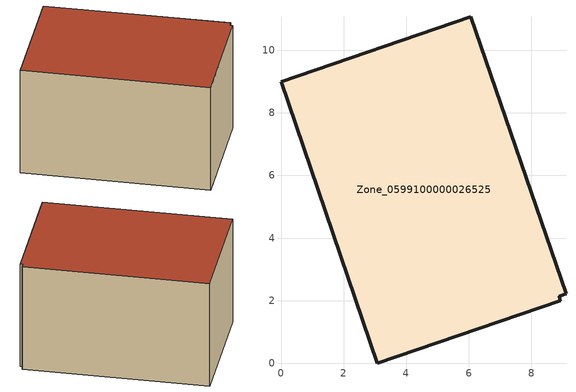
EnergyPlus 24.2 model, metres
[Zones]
Zone_0599100000026525
 floor ground (C_G): 9.1,2.22 8.88,2.14 8.93,2 3.08,0 0,8.99 6.06,11.07 z0
 wall outside (C_F): 9.1,2.22 6.06,11.07 0,8.99 3.08,0 8.93,2 8.88,2.14 9.1,2.22 z0:5.81
 roof outside (C_R): 8.88,2.14 9.1,2.22 6.06,11.07 0,8.99 3.08,0 8.93,2 z5.81
[BUILDING]
Pand.0599100000026525: North Axis=0; Terrain=City; Loads Convergence Tolerance Value=0.04; Temperature Convergence Tolerance Value=0.4; Solar Distribution=FullExterior; Maximum Number of Warmup Days=25; Minimum Number of Warmup Days=1
[Site:Location]
Rotterdam.The.Hague.AP_ZH_NLD Design_Conditions: Latitude=51.96; Longitude=4.45; Time Zone=1; Elevation=-4.5
[SITE:GROUNDTEMPERATURE:BUILDINGSURFACE]
18, 18, 18, 18, 18, 18, 18, 18, 18, 18, 18, 18
[MATERIAL] Thermal Absorptance=0.9; Solar Absorptance=0.7; Visible Absorptance=0.7
Name | Roughness | Thickness | Conductivity | Density | Specific Heat
G.TC.1946-1964 | MediumSmooth | 0.15 | 1 | 540 | 1210
F.TC.1946-1964 | Rough | 0.3 | 0.857143 | 1920 | 840
R.TC.1946-1964 | MediumRough | 0.2 | 0.235294 | 1500 | 1000
[CONSTRUCTION]
C_G: G.TC.1946-1964
C_F: F.TC.1946-1964
C_R: R.TC.1946-1964
[ZONE]
Zone_0599100000026525: Type=1; Multiplier=1; Ceiling Height=Autocalculate; Volume=Autocalculate; Floor Area=autocalculate; Part of Total Floor Area=Yes
[ZONEINFILTRATION:DESIGNFLOWRATE]
Infil_Zone_0599100000026525: Zone or ZoneList or Space or SpaceList=Zone_0599100000026525; Schedule=AlwaysOn; Design Flow Rate Calculation Method=Flow/Area; Flow Rate per Floor Area=0.003; Constant Term Coefficient=1; Temperature Term Coefficient=0; Velocity Term Coefficient=0; Velocity Squared Term Coefficient=0
[HVACTEMPLATE:ZONE:IDEALLOADSAIRSYSTEM]
Zone_0599100000026525: Maximum Heating Supply Air Temperature=50; Minimum Cooling Supply Air Temperature=13; Maximum Heating Supply Air Humidity Ratio=0.0156; Minimum Cooling Supply Air Humidity Ratio=0.0077; Heating Limit=NoLimit; Cooling Limit=NoLimit; Dehumidification Control Type=ConstantSensibleHeatRatio; Cooling Sensible Heat Ratio=0.7; Dehumidification Setpoint=60; Humidification Control Type=None; Humidification Setpoint=30; Outdoor Air Method=None; Outdoor Air Flow Rate per Person=0.00944; Outdoor Air Flow Rate per Zone Floor Area=0; Outdoor Air Flow Rate per Zone=0; Demand Controlled Ventilation Type=None; Outdoor Air Economizer Type=NoEconomizer; Heat Recovery Type=None; Sensible Heat Recovery Effectiveness=0.7; Latent Heat Recovery Effectiveness=0.65
[ZONECONTROL:THERMOSTAT]
ThermostatControl_Zone_0599100000026525: Zone or ZoneList=Zone_0599100000026525; Control Type Schedule=DualSetpointControlType; Control 1=Thermostat_Zone_0599100000026525; Temperature Difference Between Cutout And Setpoint=0
[THERMOSTATSETPOINT:DUALSETPOINT]
Thermostat_Zone_0599100000026525: Heating Setpoint Temperature Schedule=HeatingSetpoint_Zone_0599100000026525; Cooling Setpoint Temperature Schedule=CoolingSetpoint_Zone_0599100000026525
[SCHEDULE:COMPACT]
HeatingSetpoint_Zone_0599100000026525: Through: 12/31, For: AllDays, Until: 24:00, 21
CoolingSetpoint_Zone_0599100000026525: Through: 12/31, For: AllDays, Until: 24:00, 24
DualSetpointControlType: Through: 12/31, For: AllDays, Until: 24:00, 4
AlwaysOn: Through: 12/31, For: AllDays, Until: 24:00, 1
